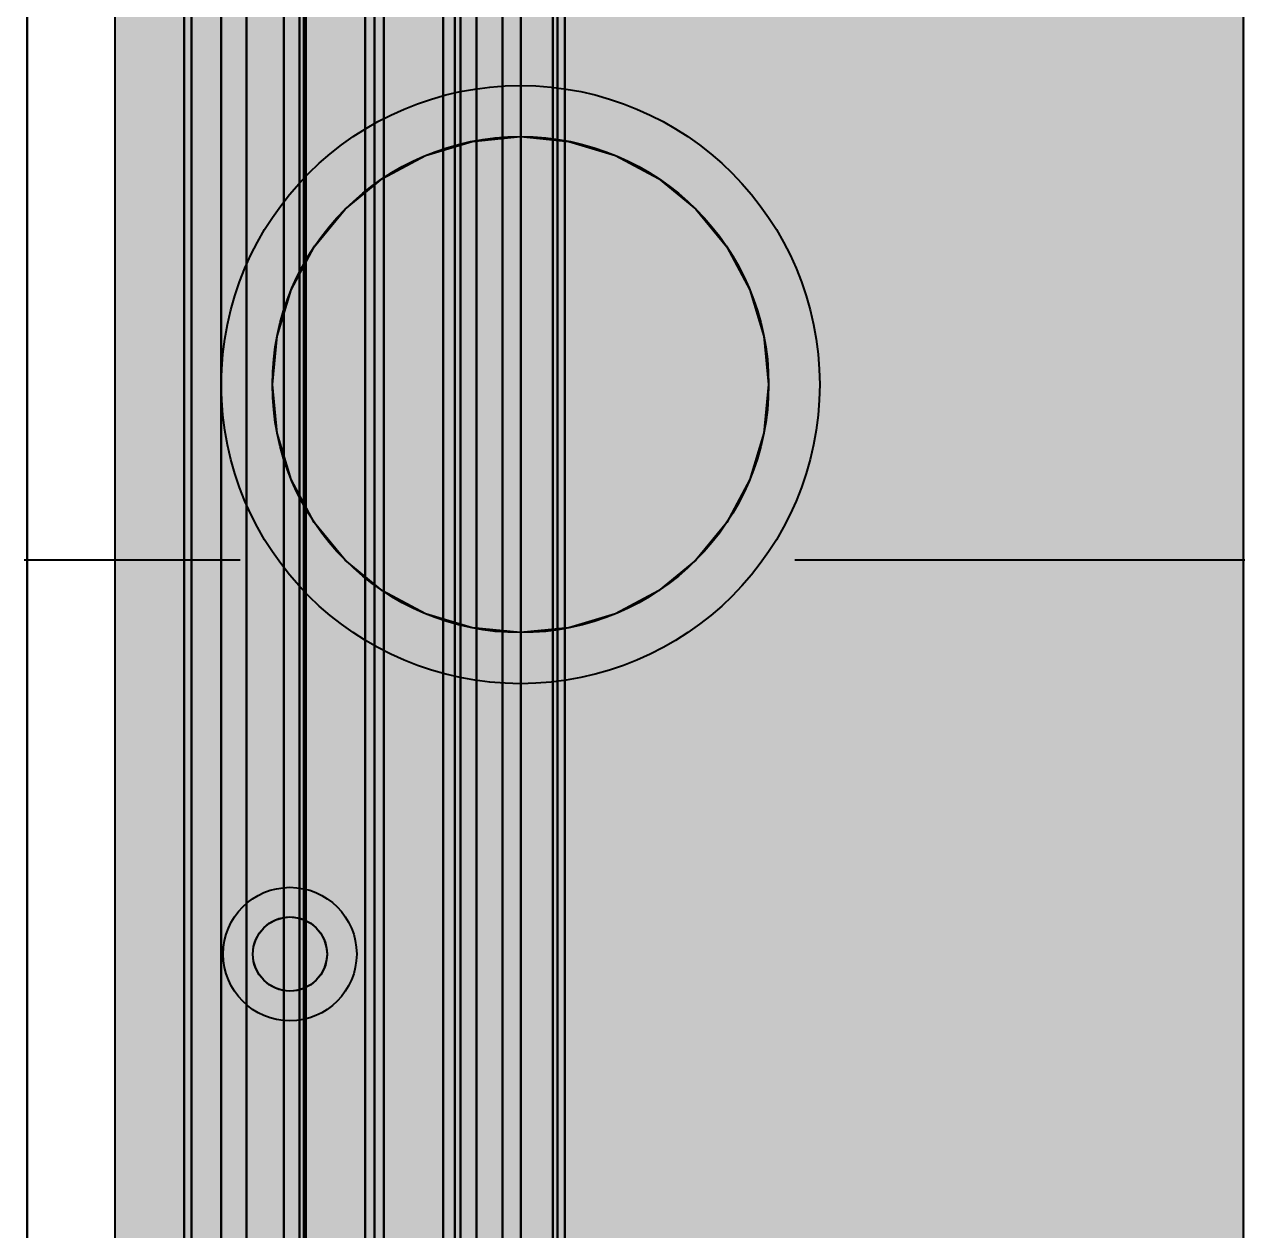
# Model space of a CAD drawing. Header units: millimetres. Extents: x 3.8 to 71.6, y 3.7 to 38.5.
# Drawn here: x 3.8 to 12.11, y 21.48 to 29.75 of the extents above; entities that cross this region are included whole.
import ezdxf

# ---------------------------------------------------------------- set-up
doc = ezdxf.new("R2010")
doc.units = ezdxf.units.MM
for name, color, linetype in [('bottom_copper', 7, 'Continuous'), ('drill_plated', 7, 'Continuous'), ('outline', 7, 'Continuous'), ('top_copper', 7, 'Continuous'), ('top_silk', 7, 'Continuous')]:
    doc.layers.add(name, color=color, linetype=linetype)

# ---------------------------------------------------------------- blocks, each defined once
blk = doc.blocks.new('Block16235')
at = {"layer": 'bottom_copper', "lineweight": 40}
for points in [[(10.2088, 0), (0.8342, 0), (0.8342, 33.782), (10.2088, 33.782), (10.2088, 0)], [(0.8342, 0), (0.7828, 0), (0.7828, 31.2995), (0.8314, 31.2794), (0.8342, 31.3151), (0.8342, 0)], [(0.752, 0), (0.5308, 0), (0.5308, 30.9072), (0.752, 31.1284), (0.752, 0)], [(0.7828, 0), (0.752, 0), (0.752, 31.1284), (0.7596, 31.1349), (0.7828, 31.1621), (0.7828, 0)], [(0.5308, 0), (0.1173, 0), (0.1173, 30.4966), (0.1445, 30.5198), (0.151, 30.5274), (0.5308, 30.9072), (0.5308, 0)], [(0.1173, 0), (0, 0), (0, 30.7357), (0.0129, 30.7486), (0.1173, 30.4966), (0.1173, 0)], [(0, 0), (-0.4706, 0), (-0.4706, 30.446), (-0.0456, 30.446), (-0.0357, 30.4452), (0, 30.448), (0, 0)]]:
    blk.add_hatch(color=7, dxfattribs=at).paths.add_polyline_path(points, flags=0)
at = {"layer": 'bottom_copper', "color": 7, "lineweight": 40}
for points in [[(10.2088, 0), (0.8342, 0), (0.8342, 33.782), (10.2088, 33.782), (10.2088, 0)], [(0.8342, 0), (0.7828, 0), (0.7828, 31.2995), (0.8314, 31.2794), (0.8342, 31.3151), (0.8342, 0)], [(0.752, 0), (0.5308, 0), (0.5308, 30.9072), (0.752, 31.1284), (0.752, 0)], [(0.7828, 0), (0.752, 0), (0.752, 31.1284), (0.7596, 31.1349), (0.7828, 31.1621), (0.7828, 0)], [(0.5308, 0), (0.1173, 0), (0.1173, 30.4966), (0.1445, 30.5198), (0.151, 30.5274), (0.5308, 30.9072), (0.5308, 0)], [(0.1173, 0), (0, 0), (0, 30.7357), (0.0129, 30.7486), (0.1173, 30.4966), (0.1173, 0)], [(0, 0), (-0.4706, 0), (-0.4706, 30.446), (-0.0456, 30.446), (-0.0357, 30.4452), (0, 30.448), (0, 0)]]:
    blk.add_lwpolyline(points, close=True, dxfattribs=at)
blk = doc.blocks.new('Block16483')
at = {"layer": 'bottom_copper', "lineweight": 40}
for points in [[(0, 0), (-0.4732, 0), (-0.4732, 33.782), (0, 33.782), (0, 0)], [(0.0514, 0), (0, 0), (0, 31.3151), (0.0028, 31.2794), (0.0514, 31.2995), (0.0514, 0)], [(0.2548, 0), (0.0514, 0), (0.0514, 31.1621), (0.0746, 31.1349), (0.0822, 31.1284), (0.2548, 30.9558), (0.2548, 0)], [(0.6832, 0), (0.2548, 0), (0.2548, 30.9558), (0.6832, 30.5274), (0.6832, 0)], [(0.8213, 0), (0.6832, 0), (0.6832, 30.5274), (0.6897, 30.5198), (0.7169, 30.4966), (0.8213, 30.7486), (0.8213, 0)], [(0.8342, 0), (0.8213, 0), (0.8213, 30.7486), (0.8342, 30.7357), (0.8342, 0)], [(1.3048, 0), (0.8342, 0), (0.8342, 30.448), (0.8699, 30.4452), (0.8798, 30.446), (1.3048, 30.446), (1.3048, 0)]]:
    blk.add_hatch(color=7, dxfattribs=at).paths.add_polyline_path(points, flags=0)
at = {"layer": 'bottom_copper', "color": 7, "lineweight": 40}
for points in [[(0, 0), (-0.4732, 0), (-0.4732, 33.782), (0, 33.782), (0, 0)], [(0.0514, 0), (0, 0), (0, 31.3151), (0.0028, 31.2794), (0.0514, 31.2995), (0.0514, 0)], [(0.2548, 0), (0.0514, 0), (0.0514, 31.1621), (0.0746, 31.1349), (0.0822, 31.1284), (0.2548, 30.9558), (0.2548, 0)], [(0.6832, 0), (0.2548, 0), (0.2548, 30.9558), (0.6832, 30.5274), (0.6832, 0)], [(0.8213, 0), (0.6832, 0), (0.6832, 30.5274), (0.6897, 30.5198), (0.7169, 30.4966), (0.8213, 30.7486), (0.8213, 0)], [(0.8342, 0), (0.8213, 0), (0.8213, 30.7486), (0.8342, 30.7357), (0.8342, 0)], [(1.3048, 0), (0.8342, 0), (0.8342, 30.448), (0.8699, 30.4452), (0.8798, 30.446), (1.3048, 30.446), (1.3048, 0)]]:
    blk.add_lwpolyline(points, close=True, dxfattribs=at)
blk = doc.blocks.new('Block43990')
at = {"layer": 'top_copper', "lineweight": 40}
for points in [[(5.8872, 0), (1.2413, 0), (1.2413, 33.782), (5.8872, 33.782), (5.8872, 0)], [(1.2413, 0), (1.1591, 0), (1.1591, 31.1284), (1.1667, 31.1349), (1.1926, 31.1653), (1.2135, 31.1994), (1.2288, 31.2363), (1.2381, 31.2752), (1.2413, 31.3151), (1.2413, 0)], [(1.1591, 0), (0.8137, 0), (0.8137, 30.9626), (0.9035, 30.8728), (1.1591, 31.1284), (1.1591, 0)], [(0.8137, 0), (0.6341, 0), (0.6341, 30.6034), (0.8137, 30.783), (0.8137, 0)], [(0, 0), (-0.0635, 0), (-0.0635, 30.7), (0, 30.7), (0, 0)], [(0.6341, 0), (0.4871, 0), (0.4871, 30.473), (0.5212, 30.4939), (0.5516, 30.5198), (0.5581, 30.5274), (0.6341, 30.6034), (0.6341, 0)], [(0.4871, 0), (0, 0), (0, 30.446), (0.3615, 30.446), (0.3714, 30.4452), (0.4112, 30.4483), (0.4502, 30.4577), (0.4871, 30.473), (0.4871, 0)]]:
    blk.add_hatch(color=7, dxfattribs=at).paths.add_polyline_path(points, flags=0)
at = {"layer": 'top_copper', "color": 7, "lineweight": 40}
for points in [[(5.8872, 0), (1.2413, 0), (1.2413, 33.782), (5.8872, 33.782), (5.8872, 0)], [(1.2413, 0), (1.1591, 0), (1.1591, 31.1284), (1.1667, 31.1349), (1.1926, 31.1653), (1.2135, 31.1994), (1.2288, 31.2363), (1.2381, 31.2752), (1.2413, 31.3151), (1.2413, 0)], [(1.1591, 0), (0.8137, 0), (0.8137, 30.9626), (0.9035, 30.8728), (1.1591, 31.1284), (1.1591, 0)], [(0.8137, 0), (0.6341, 0), (0.6341, 30.6034), (0.8137, 30.783), (0.8137, 0)], [(0, 0), (-0.0635, 0), (-0.0635, 30.7), (0, 30.7), (0, 0)], [(0.6341, 0), (0.4871, 0), (0.4871, 30.473), (0.5212, 30.4939), (0.5516, 30.5198), (0.5581, 30.5274), (0.6341, 30.6034), (0.6341, 0)], [(0.4871, 0), (0, 0), (0, 30.446), (0.3615, 30.446), (0.3714, 30.4452), (0.4112, 30.4483), (0.4502, 30.4577), (0.4871, 30.473), (0.4871, 0)]]:
    blk.add_lwpolyline(points, close=True, dxfattribs=at)
blk = doc.blocks.new('Block44735')
at = {"layer": 'top_copper', "lineweight": 40}
for points in [[(0, 0), (-0.4732, 0), (-0.4732, 33.782), (0, 33.782), (0, 0)], [(0.2548, 0), (0, 0), (0, 31.3151), (0.0031, 31.2753), (0.0125, 31.2363), (0.0278, 31.1994), (0.0487, 31.1653), (0.0746, 31.1349), (0.0822, 31.1284), (0.2548, 30.9558), (0.2548, 0)], [(0.4276, 0), (0.2548, 0), (0.2548, 30.9558), (0.3378, 30.8728), (0.4276, 30.9626), (0.4276, 0)], [(0.6832, 0), (0.4276, 0), (0.4276, 30.783), (0.6832, 30.5274), (0.6832, 0)], [(1.3048, 0), (1.2413, 0), (1.2413, 30.7), (1.3048, 30.7), (1.3048, 0)], [(0.7911, 0), (0.6832, 0), (0.6832, 30.5274), (0.6897, 30.5198), (0.7201, 30.4939), (0.7542, 30.473), (0.7911, 30.4577), (0.7911, 0)], [(1.2413, 0), (0.7911, 0), (0.7911, 30.4577), (0.83, 30.4484), (0.8699, 30.4452), (0.8798, 30.446), (1.2413, 30.446), (1.2413, 0)]]:
    blk.add_hatch(color=7, dxfattribs=at).paths.add_polyline_path(points, flags=0)
at = {"layer": 'top_copper', "color": 7, "lineweight": 40}
for points in [[(0, 0), (-0.4732, 0), (-0.4732, 33.782), (0, 33.782), (0, 0)], [(0.2548, 0), (0, 0), (0, 31.3151), (0.0031, 31.2753), (0.0125, 31.2363), (0.0278, 31.1994), (0.0487, 31.1653), (0.0746, 31.1349), (0.0822, 31.1284), (0.2548, 30.9558), (0.2548, 0)], [(0.4276, 0), (0.2548, 0), (0.2548, 30.9558), (0.3378, 30.8728), (0.4276, 30.9626), (0.4276, 0)], [(0.6832, 0), (0.4276, 0), (0.4276, 30.783), (0.6832, 30.5274), (0.6832, 0)], [(1.3048, 0), (1.2413, 0), (1.2413, 30.7), (1.3048, 30.7), (1.3048, 0)], [(0.7911, 0), (0.6832, 0), (0.6832, 30.5274), (0.6897, 30.5198), (0.7201, 30.4939), (0.7542, 30.473), (0.7911, 30.4577), (0.7911, 0)], [(1.2413, 0), (0.7911, 0), (0.7911, 30.4577), (0.83, 30.4484), (0.8699, 30.4452), (0.8798, 30.446), (1.2413, 30.446), (1.2413, 0)]]:
    blk.add_lwpolyline(points, close=True, dxfattribs=at)

msp = doc.modelspace()

# ---------------------------------------------------------------- hatches: boundary and pattern name
at = {"layer": 'bottom_copper', "lineweight": 40}
for points in [[(8.8673, 26.9483), (8.7706, 26.6294), (8.6135, 26.3355), (8.4021, 26.0779), (8.1445, 25.8665), (7.8506, 25.7094), (7.5317, 25.6127), (7.2, 25.58), (6.8683, 25.6127), (6.5494, 25.7094), (6.2555, 25.8665), (5.9979, 26.0779), (5.7865, 26.3355), (5.6294, 26.6294), (5.5327, 26.9483), (5.5, 27.28), (5.5327, 27.6117), (5.6294, 27.9306), (5.7865, 28.2245), (5.9979, 28.4821), (6.2555, 28.6935), (6.5494, 28.8506), (6.8683, 28.9473), (7.2, 28.98), (7.5317, 28.9473), (7.8506, 28.8506), (8.1445, 28.6935), (8.4021, 28.4821), (8.6135, 28.2245), (8.7706, 27.9306), (8.8673, 27.6117), (8.9, 27.28), (8.8673, 26.9483)], [(5.8694, 23.3274), (5.855, 23.2798), (5.8315, 23.2359), (5.7999, 23.1974), (5.7614, 23.1658), (5.7175, 23.1423), (5.6699, 23.1279), (5.6203, 23.123), (5.5707, 23.1279), (5.5231, 23.1423), (5.4792, 23.1658), (5.4407, 23.1974), (5.4091, 23.2359), (5.3856, 23.2798), (5.3712, 23.3274), (5.3663, 23.377), (5.3712, 23.4266), (5.3856, 23.4742), (5.4091, 23.5181), (5.4407, 23.5566), (5.4792, 23.5882), (5.5231, 23.6117), (5.5707, 23.6261), (5.6203, 23.631), (5.6699, 23.6261), (5.7175, 23.6117), (5.7614, 23.5882), (5.7999, 23.5566), (5.8315, 23.5181), (5.855, 23.4742), (5.8694, 23.4266), (5.8743, 23.377), (5.8694, 23.3274)]]:
    msp.add_hatch(color=7, dxfattribs=at).paths.add_polyline_path(points, flags=0)
at = {"layer": 'drill_plated', "lineweight": 40}
for points in [[(8.8673, 26.9483), (8.7706, 26.6294), (8.6135, 26.3355), (8.4021, 26.0779), (8.1445, 25.8665), (7.8506, 25.7094), (7.5317, 25.6127), (7.2, 25.58), (6.8683, 25.6127), (6.5494, 25.7094), (6.2555, 25.8665), (5.9979, 26.0779), (5.7865, 26.3355), (5.6294, 26.6294), (5.5327, 26.9483), (5.5, 27.28), (5.5327, 27.6117), (5.6294, 27.9306), (5.7865, 28.2245), (5.9979, 28.4821), (6.2555, 28.6935), (6.5494, 28.8506), (6.8683, 28.9473), (7.2, 28.98), (7.5317, 28.9473), (7.8506, 28.8506), (8.1445, 28.6935), (8.4021, 28.4821), (8.6135, 28.2245), (8.7706, 27.9306), (8.8673, 27.6117), (8.9, 27.28), (8.8673, 26.9483)], [(5.8694, 23.3274), (5.855, 23.2798), (5.8315, 23.2359), (5.7999, 23.1974), (5.7614, 23.1658), (5.7175, 23.1423), (5.6699, 23.1279), (5.6203, 23.123), (5.5707, 23.1279), (5.5231, 23.1423), (5.4792, 23.1658), (5.4407, 23.1974), (5.4091, 23.2359), (5.3856, 23.2798), (5.3712, 23.3274), (5.3663, 23.377), (5.3712, 23.4266), (5.3856, 23.4742), (5.4091, 23.5181), (5.4407, 23.5566), (5.4792, 23.5882), (5.5231, 23.6117), (5.5707, 23.6261), (5.6203, 23.631), (5.6699, 23.6261), (5.7175, 23.6117), (5.7614, 23.5882), (5.7999, 23.5566), (5.8315, 23.5181), (5.855, 23.4742), (5.8694, 23.4266), (5.8743, 23.377), (5.8694, 23.3274)]]:
    msp.add_hatch(color=7, dxfattribs=at).paths.add_polyline_path(points, flags=0)
at = {"layer": 'top_copper', "lineweight": 40}
for points in [[(8.8673, 26.9483), (8.7706, 26.6294), (8.6135, 26.3355), (8.4021, 26.0779), (8.1445, 25.8665), (7.8506, 25.7094), (7.5317, 25.6127), (7.2, 25.58), (6.8683, 25.6127), (6.5494, 25.7094), (6.2555, 25.8665), (5.9979, 26.0779), (5.7865, 26.3355), (5.6294, 26.6294), (5.5327, 26.9483), (5.5, 27.28), (5.5327, 27.6117), (5.6294, 27.9306), (5.7865, 28.2245), (5.9979, 28.4821), (6.2555, 28.6935), (6.5494, 28.8506), (6.8683, 28.9473), (7.2, 28.98), (7.5317, 28.9473), (7.8506, 28.8506), (8.1445, 28.6935), (8.4021, 28.4821), (8.6135, 28.2245), (8.7706, 27.9306), (8.8673, 27.6117), (8.9, 27.28), (8.8673, 26.9483)], [(5.8694, 23.3274), (5.855, 23.2798), (5.8315, 23.2359), (5.7999, 23.1974), (5.7614, 23.1658), (5.7175, 23.1423), (5.6699, 23.1279), (5.6203, 23.123), (5.5707, 23.1279), (5.5231, 23.1423), (5.4792, 23.1658), (5.4407, 23.1974), (5.4091, 23.2359), (5.3856, 23.2798), (5.3712, 23.3274), (5.3663, 23.377), (5.3712, 23.4266), (5.3856, 23.4742), (5.4091, 23.5181), (5.4407, 23.5566), (5.4792, 23.5882), (5.5231, 23.6117), (5.5707, 23.6261), (5.6203, 23.631), (5.6699, 23.6261), (5.7175, 23.6117), (5.7614, 23.5882), (5.7999, 23.5566), (5.8315, 23.5181), (5.855, 23.4742), (5.8694, 23.4266), (5.8743, 23.377), (5.8694, 23.3274)]]:
    msp.add_hatch(color=7, dxfattribs=at).paths.add_polyline_path(points, flags=0)

# ---------------------------------------------------------------- linework, layer by layer
at = {"layer": 'bottom_copper', "color": 7, "lineweight": 40}
for p, q in [((4.4219, 4.1263), (4.4219, 37.9083)), ((6.1999, 4.1263), (6.1999, 34.5723)), ((6.1999, 34.5723), (6.1999, 4.1263))]:
    msp.add_line(p, q, dxfattribs=at)
for points in [[(8.8673, 26.9483), (8.7706, 26.6294), (8.6135, 26.3355), (8.4021, 26.0779), (8.1445, 25.8665), (7.8506, 25.7094), (7.5317, 25.6127), (7.2, 25.58), (6.8683, 25.6127), (6.5494, 25.7094), (6.2555, 25.8665), (5.9979, 26.0779), (5.7865, 26.3355), (5.6294, 26.6294), (5.5327, 26.9483), (5.5, 27.28), (5.5327, 27.6117), (5.6294, 27.9306), (5.7865, 28.2245), (5.9979, 28.4821), (6.2555, 28.6935), (6.5494, 28.8506), (6.8683, 28.9473), (7.2, 28.98), (7.5317, 28.9473), (7.8506, 28.8506), (8.1445, 28.6935), (8.4021, 28.4821), (8.6135, 28.2245), (8.7706, 27.9306), (8.8673, 27.6117), (8.9, 27.28), (8.8673, 26.9483)], [(5.8694, 23.3274), (5.855, 23.2798), (5.8315, 23.2359), (5.7999, 23.1974), (5.7614, 23.1658), (5.7175, 23.1423), (5.6699, 23.1279), (5.6203, 23.123), (5.5707, 23.1279), (5.5231, 23.1423), (5.4792, 23.1658), (5.4407, 23.1974), (5.4091, 23.2359), (5.3856, 23.2798), (5.3712, 23.3274), (5.3663, 23.377), (5.3712, 23.4266), (5.3856, 23.4742), (5.4091, 23.5181), (5.4407, 23.5566), (5.4792, 23.5882), (5.5231, 23.6117), (5.5707, 23.6261), (5.6203, 23.631), (5.6699, 23.6261), (5.7175, 23.6117), (5.7614, 23.5882), (5.7999, 23.5566), (5.8315, 23.5181), (5.855, 23.4742), (5.8694, 23.4266), (5.8743, 23.377), (5.8694, 23.3274)]]:
    msp.add_lwpolyline(points, close=True, dxfattribs=at)
for centre, major_axis in [((7.2, 27.28), (2.05, 0)), ((7.2, 27.28), (1.7, 0)), ((5.6203, 23.377), (0.4572, 0)), ((5.6203, 23.377), (0.254, 0))]:
    msp.add_ellipse(centre, major_axis=major_axis, ratio=1, dxfattribs=at)
at = {"layer": 'drill_plated', "color": 7, "lineweight": 40}
for points in [[(8.8673, 26.9483), (8.7706, 26.6294), (8.6135, 26.3355), (8.4021, 26.0779), (8.1445, 25.8665), (7.8506, 25.7094), (7.5317, 25.6127), (7.2, 25.58), (6.8683, 25.6127), (6.5494, 25.7094), (6.2555, 25.8665), (5.9979, 26.0779), (5.7865, 26.3355), (5.6294, 26.6294), (5.5327, 26.9483), (5.5, 27.28), (5.5327, 27.6117), (5.6294, 27.9306), (5.7865, 28.2245), (5.9979, 28.4821), (6.2555, 28.6935), (6.5494, 28.8506), (6.8683, 28.9473), (7.2, 28.98), (7.5317, 28.9473), (7.8506, 28.8506), (8.1445, 28.6935), (8.4021, 28.4821), (8.6135, 28.2245), (8.7706, 27.9306), (8.8673, 27.6117), (8.9, 27.28), (8.8673, 26.9483)], [(5.8694, 23.3274), (5.855, 23.2798), (5.8315, 23.2359), (5.7999, 23.1974), (5.7614, 23.1658), (5.7175, 23.1423), (5.6699, 23.1279), (5.6203, 23.123), (5.5707, 23.1279), (5.5231, 23.1423), (5.4792, 23.1658), (5.4407, 23.1974), (5.4091, 23.2359), (5.3856, 23.2798), (5.3712, 23.3274), (5.3663, 23.377), (5.3712, 23.4266), (5.3856, 23.4742), (5.4091, 23.5181), (5.4407, 23.5566), (5.4792, 23.5882), (5.5231, 23.6117), (5.5707, 23.6261), (5.6203, 23.631), (5.6699, 23.6261), (5.7175, 23.6117), (5.7614, 23.5882), (5.7999, 23.5566), (5.8315, 23.5181), (5.855, 23.4742), (5.8694, 23.4266), (5.8743, 23.377), (5.8694, 23.3274)]]:
    msp.add_lwpolyline(points, close=True, dxfattribs=at)
for centre, major_axis in [((7.2, 27.28), (1.7, 0)), ((5.6203, 23.377), (0.254, 0))]:
    msp.add_ellipse(centre, major_axis=major_axis, ratio=1, dxfattribs=at)
at = {"layer": 'outline', "color": 7, "lineweight": 40}
msp.add_line((3.82, 3.7), (3.82, 38.45), dxfattribs=at)
at = {"layer": 'top_copper', "color": 7, "lineweight": 40}
for p, q in [((4.4219, 4.1263), (4.4219, 37.9083)), ((6.1999, 4.1263), (6.1999, 34.8263)), ((6.1999, 34.8263), (6.1999, 4.1263))]:
    msp.add_line(p, q, dxfattribs=at)
for points in [[(8.8673, 26.9483), (8.7706, 26.6294), (8.6135, 26.3355), (8.4021, 26.0779), (8.1445, 25.8665), (7.8506, 25.7094), (7.5317, 25.6127), (7.2, 25.58), (6.8683, 25.6127), (6.5494, 25.7094), (6.2555, 25.8665), (5.9979, 26.0779), (5.7865, 26.3355), (5.6294, 26.6294), (5.5327, 26.9483), (5.5, 27.28), (5.5327, 27.6117), (5.6294, 27.9306), (5.7865, 28.2245), (5.9979, 28.4821), (6.2555, 28.6935), (6.5494, 28.8506), (6.8683, 28.9473), (7.2, 28.98), (7.5317, 28.9473), (7.8506, 28.8506), (8.1445, 28.6935), (8.4021, 28.4821), (8.6135, 28.2245), (8.7706, 27.9306), (8.8673, 27.6117), (8.9, 27.28), (8.8673, 26.9483)], [(5.8694, 23.3274), (5.855, 23.2798), (5.8315, 23.2359), (5.7999, 23.1974), (5.7614, 23.1658), (5.7175, 23.1423), (5.6699, 23.1279), (5.6203, 23.123), (5.5707, 23.1279), (5.5231, 23.1423), (5.4792, 23.1658), (5.4407, 23.1974), (5.4091, 23.2359), (5.3856, 23.2798), (5.3712, 23.3274), (5.3663, 23.377), (5.3712, 23.4266), (5.3856, 23.4742), (5.4091, 23.5181), (5.4407, 23.5566), (5.4792, 23.5882), (5.5231, 23.6117), (5.5707, 23.6261), (5.6203, 23.631), (5.6699, 23.6261), (5.7175, 23.6117), (5.7614, 23.5882), (5.7999, 23.5566), (5.8315, 23.5181), (5.855, 23.4742), (5.8694, 23.4266), (5.8743, 23.377), (5.8694, 23.3274)]]:
    msp.add_lwpolyline(points, close=True, dxfattribs=at)
for centre, major_axis in [((7.2, 27.28), (2.05, 0)), ((7.2, 27.28), (1.7, 0)), ((5.6203, 23.377), (0.4572, 0)), ((5.6203, 23.377), (0.254, 0))]:
    msp.add_ellipse(centre, major_axis=major_axis, ratio=1, dxfattribs=at)
at = {"layer": 'top_silk', "color": 7, "lineweight": 40}
for p, q in [((3.82, 38.45), (3.82, 3.7)), ((3.8, 26.08), (5.28, 26.08)), ((9.08, 26.08), (20.68, 26.08))]:
    msp.add_line(p, q, dxfattribs=at)

# ---------------------------------------------------------------- block references
at = {"layer": 'bottom_copper'}
for name, p in [('Block16483', (4.8951, 4.1263)), ('Block16235', (6.6705, 4.1263))]:
    msp.add_blockref(name, p, dxfattribs=at)
at = {"layer": 'top_copper'}
for name, p in [('Block44735', (4.8951, 4.1263)), ('Block43990', (6.2634, 4.1263))]:
    msp.add_blockref(name, p, dxfattribs=at)

doc.saveas('drawing.dxf')
